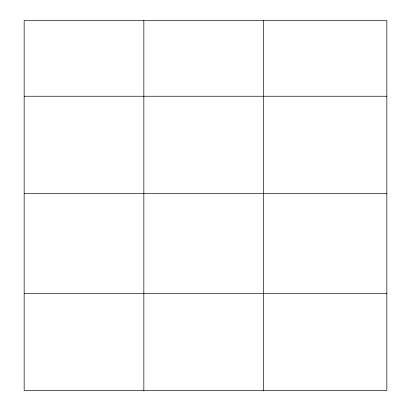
<?xml version="1.0" encoding="UTF-8"?>
<svg xmlns="http://www.w3.org/2000/svg" width="411" height="411" viewBox="0 0 411 411"><rect width="100%" height="100%" fill="white"/><g stroke="black" fill="none" stroke-linecap="round" stroke-linejoin="round"><path stroke-width="0.62" d="M386.843 193.329L386.843 20.55L24.157 20.55L24.157 390.45L386.843 390.45L386.843 193.329L24.157 193.329M24.157 96.241L386.843 96.241M24.157 293.362L386.843 293.362M263.533 20.55L263.533 390.45M143.845 20.55L143.845 390.45"/></g></svg>
